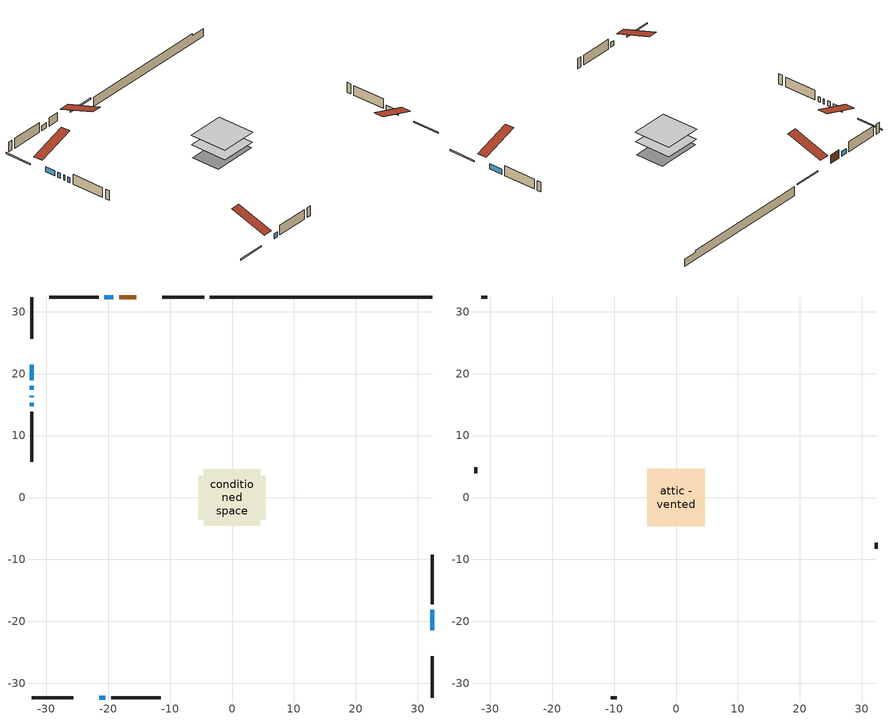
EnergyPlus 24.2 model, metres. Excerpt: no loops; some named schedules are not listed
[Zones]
conditioned space
 floor outside (Floor1 construction): -0.81,-0.81 -0.81,0.81 0.81,0.81 0.81,-0.81 z1.22
 floor adiabatic (AdiabaticFloorConstruction): -4.57,-4.57 -4.57,4.57 4.57,4.57 4.57,-4.57 z1.22
 floor foundation (Slab1 construction): -5.49,-3.5 -5.49,3.5 5.49,3.5 5.49,-3.5 z-1.07
 wall outside (RimJoist1 construction): -4.51,32.39 -11.25,32.39 / -32.39,-32.39 -25.64,-32.39 / -32.39,32.39 -32.39,25.64 / 32.39,-32.39 32.39,-25.64 z1.22:1.52
 wall outside (AdiabaticWallConstruction 1): -15.48,32.39 -18.25,32.39 z1.22:3.25
 wall outside (AdiabaticWallConstruction): -32.39,21.42 -32.39,18.98 / -32.39,18.05 -32.39,17.39 / 32.39,-21.42 32.39,-18.17 / -21.42,-32.39 -20.46,-32.39 / -19.18,32.39 -20.6,32.39 / -32.39,16.46 -32.39,16.23 / -32.39,15.3 -32.39,14.77 z1.22:2.44
 wall outside (Wall1 construction): -21.53,32.39 -29.56,32.39 / -19.53,-32.39 -11.51,-32.39 / -32.39,13.84 -32.39,5.81 / 32.39,-17.24 32.39,-9.21 z1.22:3.66
 wall foundation (FoundationWall1 construction): -3.58,32.39,-1.07 -3.58,32.39,1.22 28.79,32.39,1.22 28.79,32.39,0.74 32.39,32.39,0.74 32.39,32.39,-1.07
 window (WindowConstruction): -32.39,21.42 -32.39,18.98 z1.22:2.44
 window (WindowConstruction 6): -32.39,18.05 -32.39,17.39 z1.22:2.44
 window (WindowConstruction 1): 32.39,-21.42 32.39,-18.17 z1.22:2.44
 window (WindowConstruction 2): -21.42,-32.39 -20.46,-32.39 z1.22:2.44
 window (WindowConstruction 3): -19.18,32.39 -20.6,32.39 z1.22:2.44
 window (WindowConstruction 4): -32.39,16.46 -32.39,16.23 z1.22:2.44
 window (WindowConstruction 5): -32.39,15.3 -32.39,14.77 z1.22:2.44
 door (Door): -15.48,32.39 -18.25,32.39 z1.22:3.25
 ceiling adiabatic (AdiabaticFloorConstruction): 4.57,-4.57 4.57,4.57 -4.57,4.57 -4.57,-4.57 z1.22
attic - vented
 floor to conditioned space (Floor2 construction Reversed): -4.61,-4.61 -4.61,4.61 4.61,4.61 4.61,-4.61 z3.66
 wall outside (Wall2 construction): -30.48,32.39 -31.46,32.39 / -10.58,-32.39 -9.61,-32.39 / -32.39,4.88 -32.39,3.91 / 32.39,-8.28 32.39,-7.31 z1.22:3.66
 roof outside (Roof1 construction): -14.55,32.39,3.66 -14.55,23.4,6.65 -12.18,23.4,6.65 -12.18,32.39,3.66; -22.35,-32.39,3.66 -22.35,-23.4,6.65 -24.71,-23.4,6.65 -24.71,-32.39,3.66; -32.39,22.35,3.66 -23.4,22.35,6.65 -23.4,24.71,6.65 -32.39,24.71,3.66; 32.39,-22.35,3.66 23.4,-22.35,6.65 23.4,-24.71,6.65 32.39,-24.71,3.66
[Building]
Building 1: Terrain=Suburbs
[Site:Location]
Regina Intl AP_SK: Latitude {deg}=50.43; Longitude {deg}=-104.67; Time Zone {hr}=-6; Elevation {m}=578; Keep Site Location Information=Yes
[Site:GroundTemperature:Shallow]
-2.28208, -4.75844, -4.95676, -3.7816, 0.936024, 5.63167, 9.70254, 12.2813, 12.5004, 10.403, 6.43594, 1.88434
[Site:WaterMainsTemperature]
Calculation Method=Schedule; Temperature Schedule=mains temperature schedule
[Material] Roughness=Rough; Thermal Absorptance=0.9
Name | Thickness {m} | Conductivity {W/m-K} | Density {kg/m3} | Specific Heat {J/kg-K} | Solar Absorptance | Visible Absorptance
asphalt or fiberglass shingles | 0.00635 | 0.162714 | 1121.4 | 1465.45 | 0.84 | 0.84
ceiling loosefill ins | 0.169333 | 0.0480833 | 16.02 | 1046.75 | 0.7 | 0.7
ceiling stud and cavity | 0.1397 | 0.0833374 | 65.682 | 1177.47 | 0.7 | 0.7
concrete 4.0 in. | 0.1016 | 1.803125 | 2242.8 | 837.4 | 0.7 | 0.7
concrete 8.0 in. | 0.2032 | 1.803125 | 2242.8 | 837.4 | 0.7 | 0.7
door material | 0.04445 | 0.0451087 | 512.64 | 1214.23 | 0.7 | 0.7
exterior vertical ins | 0.0457286 | 0.029427 | 32.04 | 1214.23 | 0.7 | 0.7
floor covering | 0.0127 | 0.0433444 | 54.468 | 1339.84 | 0.6 | 0.6
floor rigid ins; rim joist rigid ins; wall rigid ins | 0.051816 | 0.029427 | 32.04 | 1214.23 | 0.7 | 0.7
floor rigid ins 1; wall rigid ins 1 | 0.512978 | 0.029427 | 32.04 | 1214.23 | 0.7 | 0.7
floor stud and cavity | 0.1397 | 0.103143 | 92.3553 | 1139.71 | 0.7 | 0.7
floor stud and cavity 1 | 0.1397 | 1.75129 | 37.0049 | 1207.88 | 0.7 | 0.7
furniture material conditioned space 1 | 0.1524 | 0.115458 | 640.8 | 1214.23 | 0.6 | 0.6
gypsum board | 0.0127 | 0.160291 | 801 | 837.4 | 0.6 | 0.6
gypsum board 1 | 0.0127 | 0.160291 | 801 | 837.4 | 0.7 | 0.7
osb sheathing 0.5 in. | 0.0127 | 0.115458 | 512.64 | 1214.23 | 0.7 | 0.7
osb sheathing 0.75 in. | 0.01905 | 0.115458 | 512.64 | 1214.23 | 0.7 | 0.7
osb sheathing 2.0 in. | 0.0508 | 0.115458 | 512.64 | 1214.23 | 0.7 | 0.7
rim joist stud and cavity | 0.0508 | 0.0440068 | 125.044 | 1163.47 | 0.6 | 0.6
wall stud and cavity | 0.1397 | 0.211572 | 139.0536 | 1170.24 | 0.7 | 0.7
wall stud and cavity 1 | 0.0889 | 6.1454 | 50.32683 | 1063.81 | 0.6 | 0.6
wall stud and cavity 2 | 0.0889 | 0.380278 | 52.3479 | 1209.89 | 0.7 | 0.7
wall stud and cavity 3 | 0.0889 | 0.391764 | 83.0341 | 1211.67 | 0.7 | 0.7
wood siding | 0.0254 | 0.102417 | 544.68 | 1172.36 | 0 | 0
wood siding 1 | 0.00254 | 0.102417 | 544.68 | 1172.36 | 0 | 0
wood siding 2; wood siding 3; wood siding 4 | 0.0254 | 0.102417 | 544.68 | 1172.36 | 0.7 | 0.7
[WindowMaterial:SimpleGlazingSystem]
Name | U-Factor {W/m2-K} | Solar Heat Gain Coefficient
WindowMaterial | 2.18262 | 0.57
WindowMaterial 1 | 1.98219 | 0.63
WindowMaterial 2 | 2.134928 | 0.58
WindowMaterial 3 | 2.22123 | 0.55
WindowMaterial 4 | 6.52289 | 0.47
WindowMaterial 5 | 5.2601 | 0.57
WindowMaterial 6 | 5.08862 | 0.58
[Construction]
AdiabaticFloorConstruction: floor stud and cavity 1, floor rigid ins 1, osb sheathing 0.75 in., floor covering
AdiabaticWallConstruction: wood siding 3, wall rigid ins 1, wall stud and cavity 2, gypsum board
AdiabaticWallConstruction 1: wood siding 4, wall rigid ins 1, wall stud and cavity 2, gypsum board
Door: door material
Floor1 construction: floor stud and cavity, floor rigid ins, osb sheathing 0.75 in., floor covering
Floor2 construction Reversed: gypsum board, ceiling stud and cavity, ceiling loosefill ins
FoundationWall1 construction: concrete 8.0 in., gypsum board 1
furniture construction conditioned space 1: furniture material conditioned space 1
PartitionWallConstruction: gypsum board, wall stud and cavity 3, gypsum board
RimJoist1 construction: wood siding 2, rim joist rigid ins, osb sheathing 2.0 in., rim joist stud and cavity
Roof1 construction: asphalt or fiberglass shingles
Slab1 construction: concrete 4.0 in.
Wall1 construction: wood siding, wall rigid ins, osb sheathing 0.5 in., wall stud and cavity, gypsum board
Wall2 construction: wood siding 1, wall stud and cavity 1
WindowConstruction: WindowMaterial
WindowConstruction 1: WindowMaterial 1
WindowConstruction 2: WindowMaterial 2
WindowConstruction 3: WindowMaterial 3
WindowConstruction 4: WindowMaterial 4
WindowConstruction 5: WindowMaterial 5
WindowConstruction 6: WindowMaterial 6
[Zone] Multiplier=1; Part of Total Floor Area=Yes
Name | Volume {m3}
attic - vented | 41.3755
conditioned space | 400.9
[Space]
Name | Zone | Volume {m3}
attic - vented 1 | attic - vented | 41.3755
conditioned space 1 | conditioned space | 400.9
[ZoneInfiltration:EffectiveLeakageArea]
infil attic - vented 1: Zone or Space=attic - vented 1; Schedule=Always On Discrete; Effective Air Leakage Area {cm2}=2687.37; Stack Coefficient=0.000377832; Wind Coefficient=1.31332e-05
[ZoneMixing]
whole house fan mix: Zone or Space=attic - vented; Schedule=Always On Continuous; Design Flow Rate Calculation Method=Flow/Zone; Design Flow Rate {m3/s}=0; Source Zone or Space=conditioned space
[SurfaceProperty:ExposedFoundationPerimeter]
Slab1: Exposed Perimeter Calculation Method=TotalExposedPerimeter; Total Exposed Perimeter {m}=35.966
[InternalMass] Zone or ZoneList=conditioned space; Space or SpaceList=conditioned space 1
Name | Construction | Surface Area {m2}
furniture mass conditioned space 1 | furniture construction conditioned space 1 | 65.2083
partition wall mass | PartitionWallConstruction | 163.021
[Lights]
interior lighting: Zone or ZoneList or Space or SpaceList=conditioned space 1; Schedule=interior lighting schedule; Design Level Calculation Method=LightingLevel; Lighting Level {W}=343.2; Return Air Fraction=0; Fraction Radiant=0.6; Fraction Visible=0.2; Fraction Replaceable=1
[People]
occupants: Zone or ZoneList or Space or SpaceList=conditioned space 1; Number of People Schedule=occupants schedule; Number of People Calculation Method=People; Number of People=3; Fraction Radiant=0.314171; Sensible Heat Fraction=0.56303; Activity Level Schedule=occupants activity schedule; Carbon Dioxide Generation Rate {m3/s-W}=0; Enable ASHRAE 55 Comfort Warnings=No; Mean Radiant Temperature Calculation Type=EnclosureAveraged
[ElectricEquipment] Zone or ZoneList or Space or SpaceList=conditioned space 1; Design Level Calculation Method=EquipmentLevel
Name | Schedule | Design Level {W} | Fraction Latent | Fraction Radiant | Fraction Lost
clothes dryer | clothes dryer schedule | 140.772 | 0.015 | 0.081 | 0.85
clothes washer | clothes washer schedule | 32.1985 | 0.03 | 0.162 | 0.7
cooking range | cooking range schedule | 215.147 | 0.08 | 0.432 | 0.2
dishwasher | dishwasher schedule | 66.8632 | 0.3 | 0.18 | 0.4
fridge | fridge schedule | 72.9452 | 0 | 0.6 | 0
mech vent house fan | mech vent house fan schedule | 0 | 0 | 0 | 1
mech vent house fan cfis | mech vent house fan cfis schedule | 0 | 0 | 0 | 0
misc plug loads | misc plug loads schedule | 494.7 | 0.045 | 0.513 | 0.1
whole house fan | Always On Discrete | 0 | 0 | 0 | 1
[OtherEquipment] Zone or ZoneList or Space or SpaceList=conditioned space 1; Design Level Calculation Method=EquipmentLevel
Name | Fuel Type | Schedule | Design Level {W} | Fraction Latent | Fraction Radiant | Fraction Lost
clothes dryer 1 | Electricity | clothes dryer schedule | 0 | 0.015 | 0.081 | 0.85
cooking range 1 | Electricity | cooking range schedule | 0 | 0.08 | 0.432 | 0.2
general water use latent | None | general water use schedule | 62.594 | 1 | 0 | 0
general water use sensible | None | general water use schedule | -61.6891 | 0 | 0.6 | 0
mech vent house fan latent load | None | Always On Discrete | 0 | 1 | 0 | 0
mech vent house fan sensible load | None | Always On Discrete | 0 | 0 | 0 | 0
water heater energy adjustment1 | NaturalGas | Always On Discrete | 0.01 | 0 | 0 | 1
[ZoneInfiltration:DesignFlowRate] Zone or ZoneList or Space or SpaceList=conditioned space 1; Schedule=Always On Discrete; Design Flow Rate Calculation Method=Flow/Zone; Design Flow Rate {m3/s}=0
infil flow; natural vent flow; whole house fan flow
[AvailabilityManager:Scheduled]
central ac and furnace airloop Availability Manager: Schedule=Always On Discrete
[Foundation:Kiva]
Foundation Kiva 1: Initial Indoor Air Temperature {C}=21; Wall Height Above Grade {m}=1.21999; Wall Depth Below Slab {m}=0.2032; Custom Block Material Name 1=exterior vertical ins; Custom Block Depth 1 {m}=2.28999; Custom Block X Position 1 {m}=0.2159; Custom Block Z Position 1 {m}=0
[Foundation:Kiva:Settings]
Soil Conductivity {W/m-K}=0.849921; Soil Density {kg/m3}=1842.3; Soil Specific Heat {J/kg-K}=418.7; Ground Solar Absorptivity=0.9; Ground Thermal Absorptivity=0.9; Ground Surface Roughness {m}=0.03; Far-Field Width {m}=40; Deep-Ground Boundary Condition=ZeroFlux; Deep-Ground Depth {m}=40; Minimum Cell Dimension {m}=0.2; Maximum Cell Growth Coefficient=3; Simulation Timestep=Timestep
[Exterior:Lights]
exterior lighting: Schedule=exterior lighting schedule; Design Level {W}=75.6
[EnergyManagementSystem:GlobalVariable]
central_ac_and_furnace_airloop_Fan_RTF
infil_program_Qfan
infil_program_Qinf
natural_vent_program_Qnv
natural_vent_program_Qwhf
[EnergyManagementSystem:Sensor]
Name | Output:Variable or Output:Meter Index Key | Output:Variable or Output:Meter
airflow_gain | infil flow | Infiltration Sensible Heat Gain Energy
airflow_gain_1 | natural vent flow | Infiltration Sensible Heat Gain Energy
airflow_gain_2 | whole house fan flow | Infiltration Sensible Heat Gain Energy
airflow_loss | infil flow | Infiltration Sensible Heat Loss Energy
airflow_loss_1 | natural vent flow | Infiltration Sensible Heat Loss Energy
airflow_loss_2 | whole house fan flow | Infiltration Sensible Heat Loss Energy
clg_load_cond |  | Cooling:EnergyTransfer:Zone:CONDITIONED SPACE
clg_sp_s; clg_sp_s_1 | cooling setpoint | Schedule Value
clothes_dryer_exhaust_0_sch_s | clothes dryer exhaust 0 schedule | Schedule Value
cool_season | cooling season schedule | Schedule Value
htg_load_cond |  | Heating:EnergyTransfer:Zone:CONDITIONED SPACE
htg_sp_s; htg_sp_s_1 | heating setpoint | Schedule Value
ig_ee_conv | clothes dryer | Electric Equipment Convective Heating Energy
ig_ee_conv_2 | cooking range | Electric Equipment Convective Heating Energy
ig_ee_conv_4 | fridge | Electric Equipment Convective Heating Energy
ig_ee_conv_5 | misc plug loads | Electric Equipment Convective Heating Energy
ig_ee_conv_6 | whole house fan | Electric Equipment Convective Heating Energy
ig_ee_rad | clothes dryer | Electric Equipment Radiant Heating Energy
ig_ee_rad_2 | cooking range | Electric Equipment Radiant Heating Energy
ig_ee_rad_4 | fridge | Electric Equipment Radiant Heating Energy
ig_ee_rad_5 | misc plug loads | Electric Equipment Radiant Heating Energy
ig_ee_rad_6 | whole house fan | Electric Equipment Radiant Heating Energy
ig_lgt_conv | interior lighting | Lights Convective Heating Energy
ig_lgt_rad | interior lighting | Lights Radiant Heating Energy
ig_lgt_vis | interior lighting | Lights Visible Radiation Heating Energy
ig_oe_conv | clothes dryer 1 | Other Equipment Convective Heating Energy
ig_oe_conv_1 | cooking range 1 | Other Equipment Convective Heating Energy
ig_oe_conv_2 | general water use latent | Other Equipment Convective Heating Energy
ig_oe_conv_3 | general water use sensible | Other Equipment Convective Heating Energy
ig_oe_conv_4 | water heater energy adjustment1 | Other Equipment Convective Heating Energy
ig_oe_rad | clothes dryer 1 | Other Equipment Radiant Heating Energy
ig_oe_rad_1 | cooking range 1 | Other Equipment Radiant Heating Energy
ig_oe_rad_2 | general water use latent | Other Equipment Radiant Heating Energy
ig_oe_rad_3 | general water use sensible | Other Equipment Radiant Heating Energy
ig_oe_rad_4 | water heater energy adjustment1 | Other Equipment Radiant Heating Energy
ig_ppl_conv | occupants | People Convective Heating Energy
ig_ppl_rad | occupants | People Radiant Heating Energy
im_conv | furniture mass conditioned space 1 | Surface Inside Face Convection Heat Gain Energy
im_conv_1 | partition wall mass | Surface Inside Face Convection Heat Gain Energy
im_ig | furniture mass conditioned space 1 | Surface Inside Face Internal Gains Radiation Heat Gain Energy
im_ig_1 | partition wall mass | Surface Inside Face Internal Gains Radiation Heat Gain Energy
im_lgt | furniture mass conditioned space 1 | Surface Inside Face Lights Radiation Heat Gain Energy
im_lgt_1 | partition wall mass | Surface Inside Face Lights Radiation Heat Gain Energy
im_sol | furniture mass conditioned space 1 | Surface Inside Face Solar Radiation Heat Gain Energy
im_sol_1 | partition wall mass | Surface Inside Face Solar Radiation Heat Gain Energy
im_surf | furniture mass conditioned space 1 | Surface Inside Face Net Surface Thermal Radiation Heat Gain Energy
im_surf_1 | partition wall mass | Surface Inside Face Net Surface Thermal Radiation Heat Gain Energy
mv_conv | mech vent house fan | Electric Equipment Convective Heating Energy
mv_conv_1 | mech vent house fan cfis | Electric Equipment Convective Heating Energy
mv_conv_2 | mech vent house fan latent load | Other Equipment Convective Heating Energy
mv_conv_3 | mech vent house fan sensible load | Other Equipment Convective Heating Energy
mv_rad | mech vent house fan | Electric Equipment Radiant Heating Energy
mv_rad_1 | mech vent house fan cfis | Electric Equipment Radiant Heating Energy
mv_rad_2 | mech vent house fan latent load | Other Equipment Radiant Heating Energy
mv_rad_3 | mech vent house fan sensible load | Other Equipment Radiant Heating Energy
natural_vent_s | natural vent schedule | Schedule Value
out_pb_s |  | Site Outdoor Air Barometric Pressure
out_wt_s |  | Site Outdoor Air Humidity Ratio
site_vw_s |  | Site Wind Speed
ss_back_out | Window1 | Surface Window Shortwave from Zone Back Out Window Heat Transfer Rate
ss_back_out_1 | Window10 | Surface Window Shortwave from Zone Back Out Window Heat Transfer Rate
ss_back_out_2 | Window4 | Surface Window Shortwave from Zone Back Out Window Heat Transfer Rate
ss_back_out_3 | Window5 | Surface Window Shortwave from Zone Back Out Window Heat Transfer Rate
ss_back_out_4 | Window6 | Surface Window Shortwave from Zone Back Out Window Heat Transfer Rate
ss_back_out_5 | Window8 | Surface Window Shortwave from Zone Back Out Window Heat Transfer Rate
ss_back_out_6 | Window9 | Surface Window Shortwave from Zone Back Out Window Heat Transfer Rate
ss_conv | Door1 | Surface Inside Face Convection Heat Gain Energy
ss_conv_1 | Window1 | Surface Inside Face Convection Heat Gain Energy
ss_conv_2 | Window10 | Surface Inside Face Convection Heat Gain Energy
ss_conv_3 | Window4 | Surface Inside Face Convection Heat Gain Energy
ss_conv_4 | Window5 | Surface Inside Face Convection Heat Gain Energy
ss_conv_5 | Window6 | Surface Inside Face Convection Heat Gain Energy
ss_conv_6 | Window8 | Surface Inside Face Convection Heat Gain Energy
ss_conv_7 | Window9 | Surface Inside Face Convection Heat Gain Energy
ss_ig | Door1 | Surface Inside Face Internal Gains Radiation Heat Gain Energy
ss_ig_1 | Window1 | Surface Inside Face Internal Gains Radiation Heat Gain Energy
ss_ig_2 | Window10 | Surface Inside Face Internal Gains Radiation Heat Gain Energy
ss_ig_3 | Window4 | Surface Inside Face Internal Gains Radiation Heat Gain Energy
ss_ig_4 | Window5 | Surface Inside Face Internal Gains Radiation Heat Gain Energy
ss_ig_5 | Window6 | Surface Inside Face Internal Gains Radiation Heat Gain Energy
ss_ig_6 | Window8 | Surface Inside Face Internal Gains Radiation Heat Gain Energy
ss_ig_7 | Window9 | Surface Inside Face Internal Gains Radiation Heat Gain Energy
ss_lgt | Door1 | Surface Inside Face Lights Radiation Heat Gain Energy
ss_sol | Door1 | Surface Inside Face Solar Radiation Heat Gain Energy
ss_surf | Door1 | Surface Inside Face Net Surface Thermal Radiation Heat Gain Energy
ss_surf_1 | Window1 | Surface Inside Face Net Surface Thermal Radiation Heat Gain Energy
ss_surf_2 | Window10 | Surface Inside Face Net Surface Thermal Radiation Heat Gain Energy
ss_surf_3 | Window4 | Surface Inside Face Net Surface Thermal Radiation Heat Gain Energy
ss_surf_4 | Window5 | Surface Inside Face Net Surface Thermal Radiation Heat Gain Energy
ss_surf_5 | Window6 | Surface Inside Face Net Surface Thermal Radiation Heat Gain Energy
ss_surf_6 | Window8 | Surface Inside Face Net Surface Thermal Radiation Heat Gain Energy
ss_surf_7 | Window9 | Surface Inside Face Net Surface Thermal Radiation Heat Gain Energy
ss_trans_in | Window1 | Surface Window Transmitted Solar Radiation Rate
ss_trans_in_1 | Window10 | Surface Window Transmitted Solar Radiation Rate
ss_trans_in_2 | Window4 | Surface Window Transmitted Solar Radiation Rate
ss_trans_in_3 | Window5 | Surface Window Transmitted Solar Radiation Rate
ss_trans_in_4 | Window6 | Surface Window Transmitted Solar Radiation Rate
ss_trans_in_5 | Window8 | Surface Window Transmitted Solar Radiation Rate
ss_trans_in_6 | Window9 | Surface Window Transmitted Solar Radiation Rate
ss_trans_out | Window1 | Surface Inside Face Initial Transmitted Diffuse Transmitted Out Window Solar Radiation Rate
ss_trans_out_1 | Window10 | Surface Inside Face Initial Transmitted Diffuse Transmitted Out Window Solar Radiation Rate
ss_trans_out_2 | Window4 | Surface Inside Face Initial Transmitted Diffuse Transmitted Out Window Solar Radiation Rate
ss_trans_out_3 | Window5 | Surface Inside Face Initial Transmitted Diffuse Transmitted Out Window Solar Radiation Rate
ss_trans_out_4 | Window6 | Surface Inside Face Initial Transmitted Diffuse Transmitted Out Window Solar Radiation Rate
ss_trans_out_5 | Window8 | Surface Inside Face Initial Transmitted Diffuse Transmitted Out Window Solar Radiation Rate
ss_trans_out_6 | Window9 | Surface Inside Face Initial Transmitted Diffuse Transmitted Out Window Solar Radiation Rate
s_conv | Floor1 | Surface Inside Face Convection Heat Gain Energy
s_conv_1 | Floor2 | Surface Inside Face Convection Heat Gain Energy
s_conv_10 | Wall1:0 | Surface Inside Face Convection Heat Gain Energy
s_conv_11 | Wall1:180 | Surface Inside Face Convection Heat Gain Energy
s_conv_12 | Wall1:270 | Surface Inside Face Convection Heat Gain Energy
s_conv_13 | Wall1:90 | Surface Inside Face Convection Heat Gain Energy
s_conv_2 | FoundationWall1 | Surface Inside Face Convection Heat Gain Energy
s_conv_3 | inferred conditioned ceiling | Surface Inside Face Convection Heat Gain Energy
s_conv_4 | inferred conditioned floor | Surface Inside Face Convection Heat Gain Energy
s_conv_5 | RimJoist1:0 | Surface Inside Face Convection Heat Gain Energy
s_conv_6 | RimJoist1:180 | Surface Inside Face Convection Heat Gain Energy
s_conv_7 | RimJoist1:270 | Surface Inside Face Convection Heat Gain Energy
s_conv_8 | RimJoist1:90 | Surface Inside Face Convection Heat Gain Energy
s_conv_9 | Slab1 | Surface Inside Face Convection Heat Gain Energy
s_ig | Floor1 | Surface Inside Face Internal Gains Radiation Heat Gain Energy
s_ig_1 | Floor2 | Surface Inside Face Internal Gains Radiation Heat Gain Energy
s_ig_10 | Wall1:0 | Surface Inside Face Internal Gains Radiation Heat Gain Energy
s_ig_11 | Wall1:180 | Surface Inside Face Internal Gains Radiation Heat Gain Energy
s_ig_12 | Wall1:270 | Surface Inside Face Internal Gains Radiation Heat Gain Energy
s_ig_13 | Wall1:90 | Surface Inside Face Internal Gains Radiation Heat Gain Energy
s_ig_2 | FoundationWall1 | Surface Inside Face Internal Gains Radiation Heat Gain Energy
s_ig_3 | inferred conditioned ceiling | Surface Inside Face Internal Gains Radiation Heat Gain Energy
s_ig_4 | inferred conditioned floor | Surface Inside Face Internal Gains Radiation Heat Gain Energy
s_ig_5 | RimJoist1:0 | Surface Inside Face Internal Gains Radiation Heat Gain Energy
s_ig_6 | RimJoist1:180 | Surface Inside Face Internal Gains Radiation Heat Gain Energy
s_ig_7 | RimJoist1:270 | Surface Inside Face Internal Gains Radiation Heat Gain Energy
s_ig_8 | RimJoist1:90 | Surface Inside Face Internal Gains Radiation Heat Gain Energy
s_ig_9 | Slab1 | Surface Inside Face Internal Gains Radiation Heat Gain Energy
s_lgt | Floor1 | Surface Inside Face Lights Radiation Heat Gain Energy
s_lgt_1 | Floor2 | Surface Inside Face Lights Radiation Heat Gain Energy
s_lgt_10 | Wall1:0 | Surface Inside Face Lights Radiation Heat Gain Energy
s_lgt_11 | Wall1:180 | Surface Inside Face Lights Radiation Heat Gain Energy
s_lgt_12 | Wall1:270 | Surface Inside Face Lights Radiation Heat Gain Energy
s_lgt_13 | Wall1:90 | Surface Inside Face Lights Radiation Heat Gain Energy
s_lgt_2 | FoundationWall1 | Surface Inside Face Lights Radiation Heat Gain Energy
s_lgt_3 | inferred conditioned ceiling | Surface Inside Face Lights Radiation Heat Gain Energy
s_lgt_4 | inferred conditioned floor | Surface Inside Face Lights Radiation Heat Gain Energy
s_lgt_5 | RimJoist1:0 | Surface Inside Face Lights Radiation Heat Gain Energy
s_lgt_6 | RimJoist1:180 | Surface Inside Face Lights Radiation Heat Gain Energy
s_lgt_7 | RimJoist1:270 | Surface Inside Face Lights Radiation Heat Gain Energy
s_lgt_8 | RimJoist1:90 | Surface Inside Face Lights Radiation Heat Gain Energy
s_lgt_9 | Slab1 | Surface Inside Face Lights Radiation Heat Gain Energy
s_sol | Floor1 | Surface Inside Face Solar Radiation Heat Gain Energy
s_sol_1 | Floor2 | Surface Inside Face Solar Radiation Heat Gain Energy
s_sol_10 | Wall1:0 | Surface Inside Face Solar Radiation Heat Gain Energy
s_sol_11 | Wall1:180 | Surface Inside Face Solar Radiation Heat Gain Energy
s_sol_12 | Wall1:270 | Surface Inside Face Solar Radiation Heat Gain Energy
s_sol_13 | Wall1:90 | Surface Inside Face Solar Radiation Heat Gain Energy
s_sol_2 | FoundationWall1 | Surface Inside Face Solar Radiation Heat Gain Energy
s_sol_3 | inferred conditioned ceiling | Surface Inside Face Solar Radiation Heat Gain Energy
s_sol_4 | inferred conditioned floor | Surface Inside Face Solar Radiation Heat Gain Energy
s_sol_5 | RimJoist1:0 | Surface Inside Face Solar Radiation Heat Gain Energy
s_sol_6 | RimJoist1:180 | Surface Inside Face Solar Radiation Heat Gain Energy
s_sol_7 | RimJoist1:270 | Surface Inside Face Solar Radiation Heat Gain Energy
s_sol_8 | RimJoist1:90 | Surface Inside Face Solar Radiation Heat Gain Energy
s_sol_9 | Slab1 | Surface Inside Face Solar Radiation Heat Gain Energy
s_surf | Floor1 | Surface Inside Face Net Surface Thermal Radiation Heat Gain Energy
s_surf_1 | Floor2 | Surface Inside Face Net Surface Thermal Radiation Heat Gain Energy
s_surf_10 | Wall1:0 | Surface Inside Face Net Surface Thermal Radiation Heat Gain Energy
s_surf_11 | Wall1:180 | Surface Inside Face Net Surface Thermal Radiation Heat Gain Energy
s_surf_12 | Wall1:270 | Surface Inside Face Net Surface Thermal Radiation Heat Gain Energy
s_surf_13 | Wall1:90 | Surface Inside Face Net Surface Thermal Radiation Heat Gain Energy
s_surf_2 | FoundationWall1 | Surface Inside Face Net Surface Thermal Radiation Heat Gain Energy
s_surf_3 | inferred conditioned ceiling | Surface Inside Face Net Surface Thermal Radiation Heat Gain Energy
s_surf_4 | inferred conditioned floor | Surface Inside Face Net Surface Thermal Radiation Heat Gain Energy
s_surf_5 | RimJoist1:0 | Surface Inside Face Net Surface Thermal Radiation Heat Gain Energy
